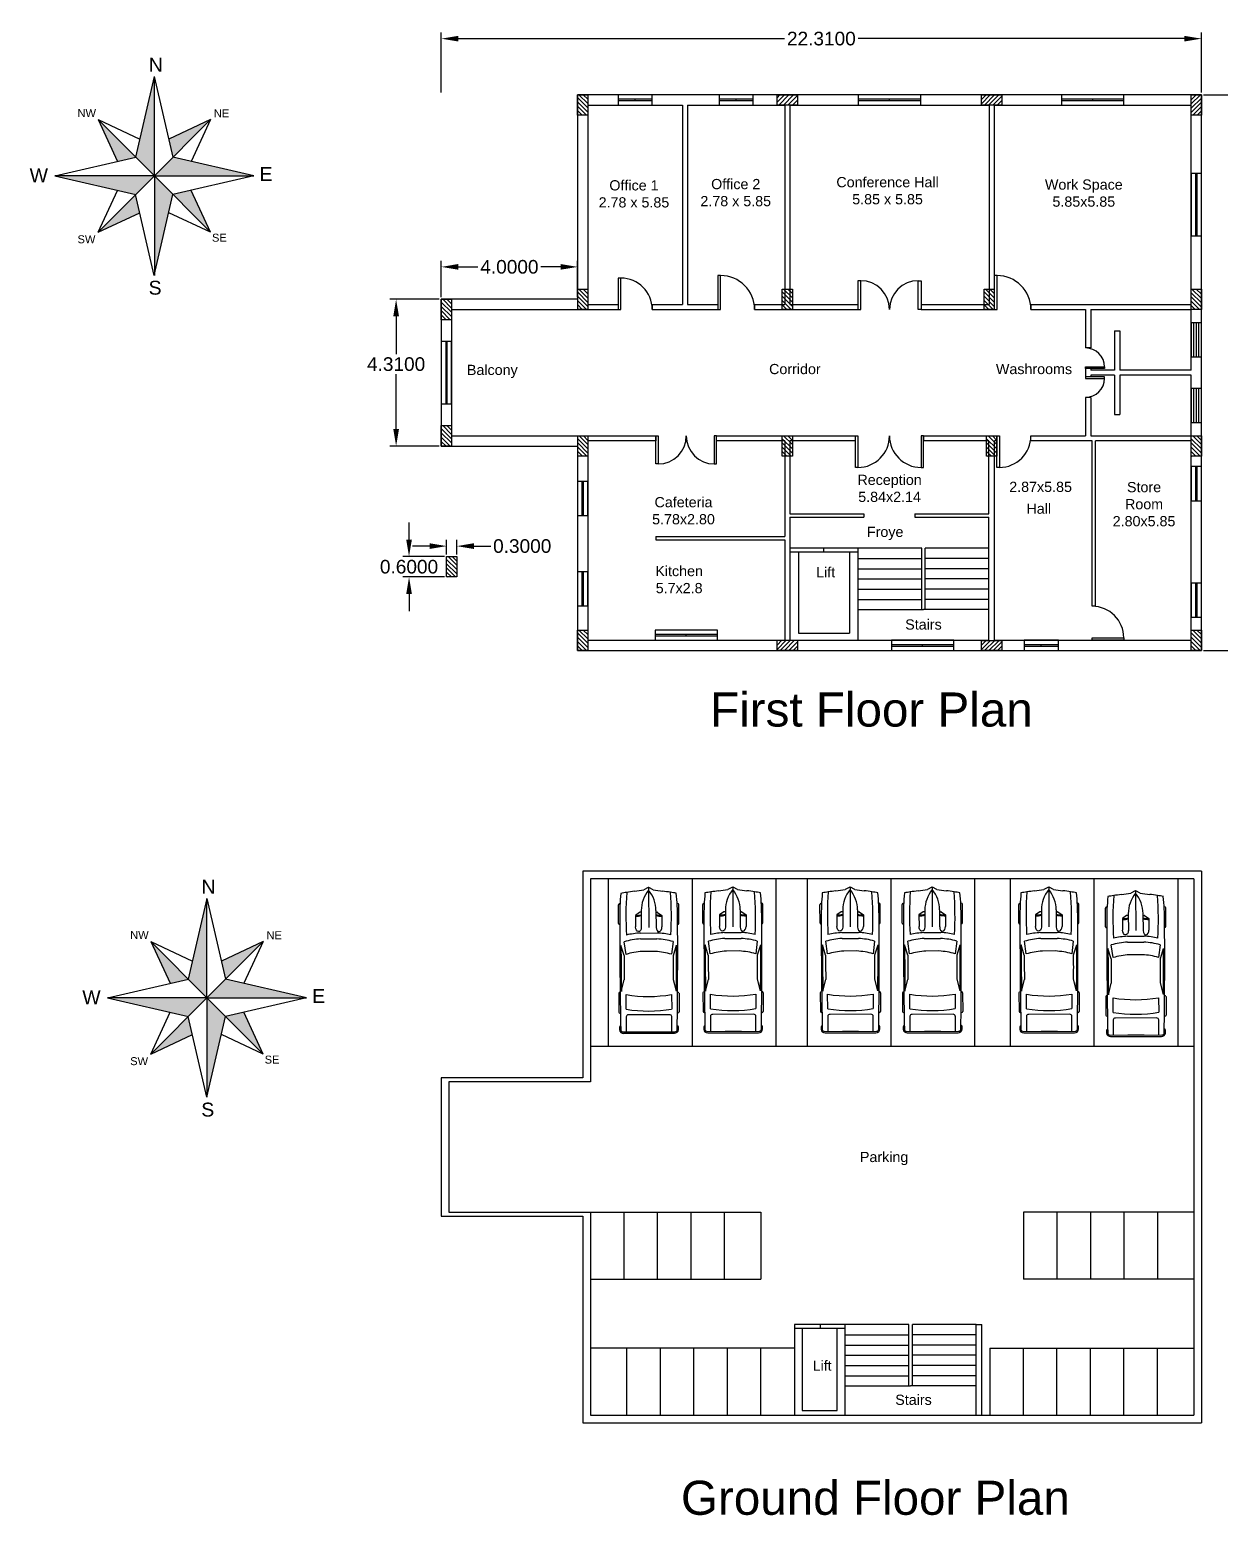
# Model space of a CAD drawing. Header units: metres. Extents: x 2372 to 4243, y 1738 to 2323.
# Drawn here: x 4187.52 to 4222.47, y 2244.55 to 2288.15 of the extents above; entities that cross this region are included whole.
import ezdxf

# ---------------------------------------------------------------- set-up
doc = ezdxf.new("R2010")
doc.units = ezdxf.units.M
for name, color, linetype in [('Cars', 94, 'Continuous'), ('Column', 7, 'Continuous'), ('Compass', 7, 'Continuous'), ('Doors', 210, 'Continuous'), ('Labels', 7, 'Continuous'), ('Parking', 234, 'Continuous'), ('Ventilator', 140, 'Continuous'), ('Windows', 30, 'Continuous')]:
    doc.layers.add(name, color=color, linetype=linetype)
doc.styles.get("Standard").update_dxf_attribs({"font": 'arial.ttf'})
doc.dimstyles.get("Standard").update_dxf_attribs({"dimtxt": 0.4, "dimasz": 0.5, "dimexe": 0.18, "dimexo": 0.0625, "dimgap": 0.09, "dimtad": 0, "dimtih": 1, "dimtoh": 1, "dimdec": 4, "dimzin": 0, "dimdsep": 46, "dimtxsty": 'Standard', "dimcen": 0.09, "dimadec": 0, "dimazin": 0, "dimtfac": 1, "dimtdec": 4, "dimtofl": 0, "dimtmove": 0, "dimatfit": 3, "dimfxl": 1, "dimtolj": 1, "dimtzin": 0, "dimarcsym": 0})

# ---------------------------------------------------------------- blocks, each defined once
blk = doc.blocks.new('*D1')
at = {"layer": 'Defpoints', "color": 0, "transparency": 16777216}
for p in [(4221.913, 2286.241), (4221.913, 2269.931), (4224.078, 2269.931)]:
    blk.add_point(p, dxfattribs=at)
at = {"layer": 'Labels', "color": 0, "lineweight": -2, "transparency": 16777216}
for p, q in [((4221.975, 2286.241), (4224.258, 2286.241)), ((4224.078, 2285.741), (4224.078, 2278.381)), ((4224.078, 2270.431), (4224.078, 2277.792)), ((4221.975, 2269.931), (4224.258, 2269.931))]:
    blk.add_line(p, q, dxfattribs=at)
at = {"layer": 'Labels', "color": 0, "transparency": 16777216}
for points in [[(4223.995, 2285.741), (4224.161, 2285.741), (4224.078, 2286.241)], [(4223.995, 2270.431), (4224.161, 2270.431), (4224.078, 2269.931)]]:
    blk.add_solid(points, dxfattribs=at)
at = {"layer": 'Labels', "color": 0, "transparency": 16777216, "insert": (4224.078, 2278.086), "char_height": 0.4, "attachment_point": 5}
blk.add_mtext('\\A1;16.3100', dxfattribs=at)
blk = doc.blocks.new('*D2')
at = {"layer": 'Defpoints', "color": 0, "transparency": 16777216}
for p in [(4199.603, 2280.241), (4198.278, 2275.931), (4199.603, 2275.931)]:
    blk.add_point(p, dxfattribs=at)
at = {"layer": 'Labels', "color": 0, "lineweight": -2, "transparency": 16777216}
for p, q in [((4199.54, 2280.241), (4198.098, 2280.241)), ((4198.278, 2279.741), (4198.278, 2278.63)), ((4198.278, 2276.431), (4198.278, 2278.041)), ((4199.54, 2275.931), (4198.098, 2275.931))]:
    blk.add_line(p, q, dxfattribs=at)
at = {"layer": 'Labels', "color": 0, "transparency": 16777216}
for points in [[(4198.195, 2279.741), (4198.362, 2279.741), (4198.278, 2280.241)], [(4198.195, 2276.431), (4198.362, 2276.431), (4198.278, 2275.931)]]:
    blk.add_solid(points, dxfattribs=at)
at = {"layer": 'Labels', "color": 0, "transparency": 16777216, "insert": (4198.278, 2278.336), "char_height": 0.4, "attachment_point": 5}
blk.add_mtext('\\A1;4.3100', dxfattribs=at)
blk = doc.blocks.new('*D3')
at = {"layer": 'Column', "color": 0, "lineweight": -2, "transparency": 16777216}
for p, q in [((4198.657, 2273.19), (4198.657, 2273.69)), ((4199.697, 2272.69), (4198.477, 2272.69)), ((4199.697, 2272.09), (4198.477, 2272.09)), ((4198.657, 2271.59), (4198.657, 2271.09))]:
    blk.add_line(p, q, dxfattribs=at)
at = {"layer": 'Column', "color": 0, "transparency": 16777216}
for points in [[(4198.574, 2273.19), (4198.741, 2273.19), (4198.657, 2272.69)], [(4198.574, 2271.59), (4198.741, 2271.59), (4198.657, 2272.09)]]:
    blk.add_solid(points, dxfattribs=at)
at = {"layer": 'Defpoints', "color": 0, "transparency": 16777216}
for p in [(4199.759, 2272.69), (4198.657, 2272.09), (4199.759, 2272.09)]:
    blk.add_point(p, dxfattribs=at)
at = {"layer": 'Column', "color": 0, "transparency": 16777216, "insert": (4198.657, 2272.39), "char_height": 0.4, "attachment_point": 5}
blk.add_mtext('\\A1;0.6000', dxfattribs=at)
blk = doc.blocks.new('*D4')
at = {"layer": 'Column', "color": 0, "lineweight": -2, "transparency": 16777216}
for p, q in [((4199.259, 2272.996), (4198.759, 2272.996)), ((4199.759, 2272.752), (4199.759, 2273.176)), ((4200.059, 2272.752), (4200.059, 2273.176)), ((4200.559, 2272.996), (4201.059, 2272.996))]:
    blk.add_line(p, q, dxfattribs=at)
at = {"layer": 'Column', "color": 0, "transparency": 16777216}
for points in [[(4199.259, 2273.08), (4199.259, 2272.913), (4199.759, 2272.996)], [(4200.559, 2273.08), (4200.559, 2272.913), (4200.059, 2272.996)]]:
    blk.add_solid(points, dxfattribs=at)
at = {"layer": 'Defpoints', "color": 0, "transparency": 16777216}
for p in [(4200.059, 2272.996), (4199.759, 2272.69), (4200.059, 2272.69)]:
    blk.add_point(p, dxfattribs=at)
at = {"layer": 'Column', "color": 0, "transparency": 16777216, "insert": (4201.979, 2272.996), "char_height": 0.4, "attachment_point": 5}
blk.add_mtext('\\A1;0.3000', dxfattribs=at)
blk = doc.blocks.new('*D5')
at = {"layer": 'Defpoints', "color": 0, "transparency": 16777216}
for p in [(4199.603, 2287.889), (4199.603, 2286.241), (4221.913, 2286.241)]:
    blk.add_point(p, dxfattribs=at)
at = {"layer": 'Labels', "color": 0, "lineweight": -2, "transparency": 16777216}
for p, q in [((4199.603, 2286.304), (4199.603, 2288.069)), ((4221.913, 2286.304), (4221.913, 2288.069)), ((4200.103, 2287.889), (4209.679, 2287.889)), ((4221.413, 2287.889), (4211.836, 2287.889))]:
    blk.add_line(p, q, dxfattribs=at)
at = {"layer": 'Labels', "color": 0, "transparency": 16777216}
for points in [[(4200.103, 2287.972), (4200.103, 2287.806), (4199.603, 2287.889)], [(4221.413, 2287.972), (4221.413, 2287.806), (4221.913, 2287.889)]]:
    blk.add_solid(points, dxfattribs=at)
at = {"layer": 'Labels', "color": 0, "transparency": 16777216, "insert": (4210.758, 2287.889), "char_height": 0.4, "attachment_point": 5}
blk.add_mtext('\\A1;22.3100', dxfattribs=at)
blk = doc.blocks.new('*D6')
at = {"layer": 'Defpoints', "color": 0, "transparency": 16777216}
for p in [(4199.603, 2281.191), (4199.603, 2280.241), (4203.603, 2280.241)]:
    blk.add_point(p, dxfattribs=at)
at = {"layer": 'Labels', "color": 0, "lineweight": -2, "transparency": 16777216}
for p, q in [((4199.603, 2280.304), (4199.603, 2281.371)), ((4200.103, 2281.191), (4200.675, 2281.191)), ((4203.103, 2281.191), (4202.53, 2281.191)), ((4203.603, 2280.304), (4203.603, 2281.371))]:
    blk.add_line(p, q, dxfattribs=at)
at = {"layer": 'Labels', "color": 0, "transparency": 16777216}
for points in [[(4200.103, 2281.275), (4200.103, 2281.108), (4199.603, 2281.191)], [(4203.103, 2281.275), (4203.103, 2281.108), (4203.603, 2281.191)]]:
    blk.add_solid(points, dxfattribs=at)
at = {"layer": 'Labels', "color": 0, "transparency": 16777216, "insert": (4201.603, 2281.191), "char_height": 0.4, "attachment_point": 5}
blk.add_mtext('\\A1;4.0000', dxfattribs=at)
blk = doc.blocks.new('*U8')
for p, q in [((1182, 988), (568, 988)), ((3472, 988), (4087, 988)), ((536, 950), (536, 936)), ((1214, 950), (1214, 950)), ((1779, 801), (2195, 746)), ((2235, 810), (1899, 912)), ((3412, 904), (3030, 807)), ((3440, 942), (3440, 950)), ((3516, 746), (3994, 746)), ((4119, 950), (4119, 934)), ((4179, 670), (4179, -670)), ((4736, 746), (4242, 746)), ((4736, -851), (4736, 851)), ((4785, -832), (4785, 832)), ((83, 156), (3, 10)), ((756, 241), (1313, 241)), ((816, 241), (816, 283)), ((820, 295), (918, 436)), ((918, 436), (1294, 436)), ((1496, -274), (1496, 274)), ((1690, -267), (1690, 267)), ((2102, 216), (2102, -216)), ((4736, -267), (4736, 267)), ((0, 0), (1313, 0)), ((3, -10), (83, -156)), ((756, -241), (1313, -241)), ((816, -241), (816, -283)), ((820, -295), (918, -436)), ((918, -436), (1294, -436)), ((536, -950), (536, -936)), ((1214, -950), (1214, -950)), ((2195, -746), (1779, -801)), ((2235, -810), (1899, -912)), ((3412, -904), (3030, -807)), ((3440, -942), (3440, -950)), ((3994, -746), (3516, -746)), ((4119, -950), (4119, -934)), ((4242, -746), (4736, -746)), ((1182, -988), (568, -988)), ((3472, -988), (4087, -988))]:
    blk.add_line(p, q)
for centre, major_axis, ratio, start_param, end_param in [((568, 950), (0, -37.6), 0.842304, 3.141593, 4.712389), ((1182, 950), (0, 37.6), 0.842304, -1.570796, 0), ((3472, 950), (0, -37.6), 0.842304, 3.141593, 4.712389), ((4087, 950), (0, 37.6), 0.842304, -1.570796, 0), ((6583, -699), (0, -7755), 0.842304, 4.528606, 4.561838), ((6757, -699), (0, 7958), 0.842304, 1.367076, 1.39176), ((952, -15087), (0, -15833), 0.842304, 3.096046, 3.200911), ((1046, -12468), (0, 13417), 0.842304, 0.00281, 0.075598), ((1638, -268113), (0, 269063), 0.842304, -0.013397, 0.002797), ((3414, 137), (0, -2280), 0.842304, 4.449482, 4.652344), ((3436, 137), (0, 2077), 0.842304, 1.245306, 1.50788), ((1638, -268113), (0, -269025), 0.842304, 3.133765, 3.140441), ((3800, 71), (0, -2021), 0.842304, 4.372215, 4.640744), ((2433, -93125), (0, -93935), 0.842304, 3.134049, 3.144098), ((434, 0), (0, 3734), 0.842304, 4.511394, 4.913384), ((912, 0), (0, 3734), 0.842304, 4.511394, 4.913384), ((4242, 670), (0, 75.2), 0.842304, 0, 1.570796), ((4588, 910), (0, 56.4), 0.842304, -0.013017, 1.249894), ((1638, -268131), (0, 269121), 0.842304, -0.013397, -0.013017), ((4673, 851), (0, -75.2), 0.842304, 1.570796, 3.128196), ((4673, 832), (0, -133), 0.842304, 1.570796, 3.128196), ((16, 0), (0, -18.8), 0.842304, 4.131459, 5.293319), ((-5194, 1331), (0, -6374), 0.842304, 1.385369, 1.434372), ((756, -1185), (0, 1427), 0.842304, 0, 0.590319), ((832, 283), (0, 18.8), 0.842304, 0.879714, 1.570796), ((331, 432), (0, 696), 0.842304, 4.435146, 4.718221), ((361, 432), (0, 696), 0.842304, 4.435146, 4.718221), ((1290, 339), (161, -9), 0.603834, -1.395552, 1.581315), ((-5194, -1331), (0, 6374), 0.842304, -1.434372, -1.385369), ((756, 1185), (0, 1427), 0.842304, 2.551274, 3.141593), ((6583, 699), (0, 7755), 0.842304, 1.721348, 1.754579), ((832, -283), (0, -18.8), 0.842304, 4.712389, 5.403472), ((331, -432), (0, -696), 0.842304, 1.564964, 1.848039), ((361, -432), (0, -696), 0.842304, 1.564964, 1.848039), ((3414, -137), (0, -2280), 0.842304, -1.510751, -1.307889), ((3436, -137), (0, -2077), 0.842304, -1.50788, -1.245306), ((3800, -71), (0, -2021), 0.842304, -1.499151, -1.230623), ((6757, 699), (0, 7958), 0.842304, 1.749832, 1.774517), ((952, 15087), (0, -15833), 0.842304, -0.059319, 0.045547), ((1046, 12468), (0, -13417), 0.842304, -0.075598, -0.00281), ((568, -950), (0, 37.6), 0.842304, 1.570796, 3.141593), ((1638, 268113), (0, 269063), 0.842304, 3.138796, 3.15499), ((1182, -950), (0, -37.6), 0.842304, 0, 1.570796), ((1638, 268113), (0, -269025), 0.842304, 0.001152, 0.007828), ((2433, 93125), (0, -93935), 0.842304, -0.002505, 0.007544), ((3472, -950), (0, -37.6), 0.842304, -1.570796, 0), ((4087, -950), (0, 37.6), 0.842304, 3.141593, 4.712389), ((4242, -670), (0, -75.2), 0.842304, 4.712389, 6.283185), ((4588, -910), (0, -56.4), 0.842304, -1.249894, 0.013017), ((1638, 268131), (0, 269121), 0.842304, 3.15461, 3.15499), ((4673, -851), (0, 75.2), 0.842304, 3.15499, 4.712389), ((4673, -832), (0, -133), 0.842304, 0.013397, 1.570796)]:
    blk.add_ellipse(centre, major_axis=major_axis, ratio=ratio, start_param=start_param, end_param=end_param)
at = {"extrusion": (0, 0, -1)}
blk.add_ellipse((1290, -339), major_axis=(161, 9), ratio=0.603834, start_param=-1.395552, end_param=1.581315, dxfattribs=at)
blk = doc.blocks.new('*U31')
for q in [(-0.548, -1.186), (0.548, -1.186)]:
    blk.add_line((0, 1.186), q)
blk = doc.blocks.new('*U32')
at = {"layer": 'Compass', "color": 0, "linetype": 'ByBlock', "lineweight": -2, "transparency": 16777216}
blk.add_blockref('*U31', (2473.944, 1335.684), dxfattribs=at)
for p, rotation in [((2472.211, 1333.951), 90), ((2475.678, 1333.951), 270), ((2473.944, 1332.217), 180)]:
    blk.add_blockref('*U31', p, dxfattribs=dict(at, rotation=rotation))
blk = doc.blocks.new('*U33')
for q in [(0.613, 0.042), (-0.042, -0.613)]:
    blk.add_line((-0.613, 0.613), q)
blk = doc.blocks.new('*U34')
at = {"layer": 'Compass', "color": 0, "linetype": 'ByBlock', "lineweight": -2, "transparency": 16777216}
blk.add_blockref('*U33', (2472.906, 1334.989), dxfattribs=at)
for p, rotation in [((2474.982, 1334.989), 270), ((2472.906, 1332.913), 90.00000000000001), ((2474.982, 1332.913), 180)]:
    blk.add_blockref('*U33', p, dxfattribs=dict(at, rotation=rotation))
blk = doc.blocks.new('*U38')
for q in [(-0.548, -1.186), (0.548, -1.186)]:
    blk.add_line((0, 1.186), q)
blk = doc.blocks.new('*U40')
at = {"layer": 'Compass', "color": 0, "linetype": 'ByBlock', "lineweight": -2, "transparency": 16777216}
blk.add_blockref('*U38', (2473.944, 1335.684), dxfattribs=at)
for p, rotation in [((2472.211, 1333.951), 90), ((2475.678, 1333.951), 270), ((2473.944, 1332.217), 180)]:
    blk.add_blockref('*U38', p, dxfattribs=dict(at, rotation=rotation))
blk = doc.blocks.new('*U41')
for q in [(0.613, 0.042), (-0.042, -0.613)]:
    blk.add_line((-0.613, 0.613), q)
blk = doc.blocks.new('*U42')
at = {"layer": 'Compass', "color": 0, "linetype": 'ByBlock', "lineweight": -2, "transparency": 16777216}
blk.add_blockref('*U41', (2472.906, 1334.989), dxfattribs=at)
for p, rotation in [((2474.982, 1334.989), 270), ((2472.906, 1332.913), 90.00000000000001), ((2474.982, 1332.913), 180)]:
    blk.add_blockref('*U41', p, dxfattribs=dict(at, rotation=rotation))

msp = doc.modelspace()

# ---------------------------------------------------------------- hatches: boundary and pattern name
at = {"layer": 'Column', "transparency": 33554687}
h = msp.add_hatch(dxfattribs=at)
h.set_pattern_fill('ANSI31', color=1, scale=0.028, angle=-90)
h.set_pattern_definition([(315, (1918.27252, 6477.70925), (0.0628617928, 0.0628617928), [])])
h.paths.add_polyline_path([(4203.90254, 2285.64146), (4203.90254, 2286.24146), (4203.60254, 2286.24146), (4203.60254, 2285.64146)])
h = msp.add_hatch(dxfattribs=at)
h.set_pattern_fill('ANSI31', color=1, scale=0.03, angle=-180)
h.paths.add_polyline_path([(4209.45754, 2285.93646), (4210.05754, 2285.93646), (4210.05754, 2286.23646), (4209.45754, 2286.23646)])
h = msp.add_hatch(dxfattribs=at)
h.set_pattern_fill('ANSI31', color=1, scale=0.028, angle=-180)
h.paths.add_polyline_path([(4215.45754, 2285.93646), (4216.05754, 2285.93646), (4216.05754, 2286.23646), (4215.45754, 2286.23646)])
h = msp.add_hatch(dxfattribs=at)
h.set_pattern_fill('ANSI31', color=1, scale=0.028, angle=-180)
h.paths.add_polyline_path([(4221.91254, 2285.64146), (4221.91254, 2286.24146), (4221.61254, 2286.24146), (4221.61254, 2285.64146)])
h = msp.add_hatch(dxfattribs=at)
h.set_pattern_fill('ANSI31', color=1, scale=0.028, angle=-90)
h.set_pattern_definition([(315, (1914.27252, 6471.70925), (0.0628617928, 0.0628617928), [])])
h.paths.add_polyline_path([(4199.90254, 2279.64146), (4199.90254, 2280.24146), (4199.60254, 2280.24146), (4199.60254, 2279.64146)])
h = msp.add_hatch(dxfattribs=at)
h.set_pattern_fill('ANSI31', color=1, scale=0.028, angle=-270)
h.set_pattern_definition([(135, (6489.237565, -1911.52632), (-0.0628617928, -0.0628617928), [])])
h.paths.add_polyline_path([(4203.60754, 2280.54146), (4203.60754, 2279.94146), (4203.90754, 2279.94146), (4203.90754, 2280.54146)])
h = msp.add_hatch(dxfattribs=at)
h.set_pattern_fill('ANSI31', color=1, scale=0.028, angle=-90)
h.set_pattern_definition([(315, (1924.27752, 6472.00925), (0.0628617928, 0.0628617928), [])])
h.paths.add_polyline_path([(4209.90754, 2279.94146), (4209.90754, 2280.54146), (4209.60754, 2280.54146), (4209.60754, 2279.94146)])
h = msp.add_hatch(dxfattribs=at)
h.set_pattern_fill('ANSI31', color=1, scale=0.028, angle=-90)
h.set_pattern_definition([(315, (1930.20252, 6472.00925), (0.0628617928, 0.0628617928), [])])
h.paths.add_polyline_path([(4215.83254, 2279.94146), (4215.83254, 2280.54146), (4215.53254, 2280.54146), (4215.53254, 2279.94146)])
h = msp.add_hatch(dxfattribs=at)
h.set_pattern_fill('ANSI31', color=1, scale=0.028, angle=-90)
h.paths.add_polyline_path([(4221.91254, 2279.94146), (4221.91254, 2280.54146), (4221.61254, 2280.54146), (4221.61254, 2279.94146)])
h = msp.add_hatch(dxfattribs=at)
h.set_pattern_fill('ANSI31', color=1, scale=0.028, angle=-90)
h.set_pattern_definition([(315, (1914.27252, 6467.99925), (0.0628617928, 0.0628617928), [])])
h.paths.add_polyline_path([(4199.90254, 2275.93146), (4199.90254, 2276.53146), (4199.60254, 2276.53146), (4199.60254, 2275.93146)])
h = msp.add_hatch(dxfattribs=at)
h.set_pattern_fill('ANSI31', color=1, scale=0.028, angle=-90)
h.set_pattern_definition([(315, (1918.27752, 6467.69925), (0.0628617928, 0.0628617928), [])])
h.paths.add_polyline_path([(4203.90754, 2275.63146), (4203.90754, 2276.23146), (4203.60754, 2276.23146), (4203.60754, 2275.63146)])
h = msp.add_hatch(dxfattribs=at)
h.set_pattern_fill('ANSI31', color=1, scale=0.028, angle=-90)
h.set_pattern_definition([(315, (1924.27752, 6467.69925), (0.0628617928, 0.0628617928), [])])
h.paths.add_polyline_path([(4209.90754, 2275.63146), (4209.90754, 2276.23146), (4209.60754, 2276.23146), (4209.60754, 2275.63146)])
h = msp.add_hatch(dxfattribs=at)
h.set_pattern_fill('ANSI31', color=1, scale=0.028, angle=-90)
h.set_pattern_definition([(315, (1930.27752, 6467.69925), (0.0628617928, 0.0628617928), [])])
h.paths.add_polyline_path([(4215.90754, 2275.63146), (4215.90754, 2276.23146), (4215.60754, 2276.23146), (4215.60754, 2275.63146)])
h = msp.add_hatch(dxfattribs=at)
h.set_pattern_fill('ANSI31', color=1, scale=0.028, angle=-90)
h.set_pattern_definition([(315, (1936.28252, 6467.69925), (0.0628617928, 0.0628617928), [])])
h.paths.add_polyline_path([(4221.91254, 2275.63146), (4221.91254, 2276.23146), (4221.61254, 2276.23146), (4221.61254, 2275.63146)])
h = msp.add_hatch(dxfattribs=at)
h.set_pattern_fill('ANSI31', color=1, scale=0.028, angle=-90)
h.set_pattern_definition([(315, (1914.42916, 6464.15776), (0.0628617928, 0.0628617928), [])])
h.paths.add_polyline_path([(4200.05918, 2272.08998), (4200.05918, 2272.68998), (4199.75918, 2272.68998), (4199.75918, 2272.08998)])
h = msp.add_hatch(dxfattribs=at)
h.set_pattern_fill('ANSI31', color=1, scale=0.028, angle=-90)
h.set_pattern_definition([(315, (1918.27252, 6461.99925), (0.0628617928, 0.0628617928), [])])
h.paths.add_polyline_path([(4203.90254, 2269.93146), (4203.90254, 2270.53146), (4203.60254, 2270.53146), (4203.60254, 2269.93146)])
h = msp.add_hatch(dxfattribs=at)
h.set_pattern_fill('ANSI31', color=1, scale=0.028, angle=-180)
h.set_pattern_definition([(225, (8401.52532, 4555.56126), (0.0628617928, -0.0628617928), [])])
h.paths.add_polyline_path([(4209.45754, 2269.93124), (4210.05754, 2269.93124), (4210.05754, 2270.23124), (4209.45754, 2270.23124)])
h = msp.add_hatch(dxfattribs=at)
h.set_pattern_fill('ANSI31', color=1, scale=0.028, angle=-180)
h.set_pattern_definition([(225, (8407.52532, 4555.5611), (0.0628617928, -0.0628617928), [])])
h.paths.add_polyline_path([(4215.45754, 2269.93108), (4216.05754, 2269.93108), (4216.05754, 2270.23108), (4215.45754, 2270.23108)])
h = msp.add_hatch(dxfattribs=at)
h.set_pattern_fill('ANSI31', color=1, scale=0.028, angle=-90)
h.set_pattern_definition([(315, (1936.28252, 6461.99925), (0.0628617928, 0.0628617928), [])])
h.paths.add_polyline_path([(4221.91254, 2269.93146), (4221.91254, 2270.53146), (4221.61254, 2270.53146), (4221.61254, 2269.93146)])
at = {"layer": 'Compass', "true_color": 0xe5e878}
h = msp.add_hatch(color=61, dxfattribs=at)
h.dxf.hatch_style = 1
h.paths.add_polyline_path([(4191.18233, 2286.77948), (4190.63478, 2284.40809), (4191.18233, 2283.86053)])
h.paths.add_polyline_path([(4188.26338, 2283.86053), (4190.63478, 2283.31297), (4191.18233, 2283.86053)])
h.paths.add_polyline_path([(4191.72989, 2283.31297), (4191.18233, 2283.86053), (4191.18233, 2280.94158)])
h.paths.add_polyline_path([(4191.72989, 2284.40809), (4191.18233, 2283.86053), (4194.10128, 2283.86053)])
h.paths.add_polyline_path([(4189.53113, 2285.51174), (4190.10231, 2284.28515), (4190.63478, 2284.40809)])
h.paths.add_polyline_path([(4189.53113, 2282.20933), (4190.75772, 2282.78051), (4190.63478, 2283.31297)])
h.paths.add_polyline_path([(4192.26236, 2283.43592), (4191.72989, 2283.31297), (4192.83354, 2282.20933)])
h.paths.add_polyline_path([(4192.83354, 2285.51174), (4191.60695, 2284.94055), (4191.72989, 2284.40809)])
h = msp.add_hatch(color=61, dxfattribs=at)
h.dxf.hatch_style = 1
h.paths.add_polyline_path([(4192.72788, 2262.65884), (4192.18033, 2260.28745), (4192.72788, 2259.73989)])
h.paths.add_polyline_path([(4189.80893, 2259.73989), (4192.18033, 2259.19234), (4192.72788, 2259.73989)])
h.paths.add_polyline_path([(4193.27544, 2259.19234), (4192.72788, 2259.73989), (4192.72788, 2256.82094)])
h.paths.add_polyline_path([(4193.27544, 2260.28745), (4192.72788, 2259.73989), (4195.64683, 2259.73989)])
h.paths.add_polyline_path([(4191.07668, 2261.3911), (4191.64786, 2260.16451), (4192.18033, 2260.28745)])
h.paths.add_polyline_path([(4191.07668, 2258.08869), (4192.30327, 2258.65987), (4192.18033, 2259.19234)])
h.paths.add_polyline_path([(4193.80791, 2259.31528), (4193.27544, 2259.19234), (4194.37909, 2258.08869)])
h.paths.add_polyline_path([(4194.37909, 2261.3911), (4193.1525, 2260.81992), (4193.27544, 2260.28745)])

# ---------------------------------------------------------------- linework, layer by layer
for p, q in [((4203.90254, 2285.94146), (4203.90254, 2280.09146)), ((4203.90254, 2285.94146), (4206.68254, 2285.94146)), ((4206.68254, 2285.94146), (4206.68254, 2280.08646)), ((4206.83254, 2285.94146), (4206.83254, 2280.08646)), ((4206.83254, 2285.94146), (4209.68254, 2285.94146)), ((4209.68254, 2285.94146), (4209.68254, 2280.09146)), ((4209.83254, 2285.94146), (4209.83254, 2280.09146)), ((4209.83254, 2285.94146), (4215.68254, 2285.94146)), ((4215.68254, 2285.94146), (4215.68254, 2280.09146)), ((4215.83254, 2285.94146), (4215.83254, 2280.08646)), ((4215.83254, 2285.94146), (4221.61254, 2285.94146)), ((4221.61254, 2280.09146), (4221.61254, 2285.94146)), ((4199.60254, 2280.24146), (4199.60254, 2275.93146)), ((4203.60254, 2280.24146), (4199.60254, 2280.24146)), ((4199.90254, 2279.94146), (4199.90254, 2276.23146)), ((4199.90254, 2279.94146), (4204.79254, 2279.94146)), ((4203.90254, 2280.09146), (4204.79254, 2280.09146)), ((4204.79254, 2280.09146), (4204.79254, 2279.94146)), ((4205.79254, 2280.09146), (4205.79254, 2279.94146)), ((4205.79254, 2280.09146), (4206.68254, 2280.09146)), ((4205.79254, 2279.94146), (4207.72254, 2279.94146)), ((4206.83254, 2280.09146), (4207.72254, 2280.09146)), ((4207.72254, 2280.09146), (4207.72254, 2279.94146)), ((4208.79254, 2280.09146), (4208.79254, 2279.94146)), ((4208.79254, 2280.09146), (4209.68254, 2280.09146)), ((4208.79254, 2279.94146), (4211.83254, 2279.94146)), ((4209.83254, 2280.09146), (4211.83254, 2280.09146)), ((4211.83254, 2280.09146), (4211.83254, 2279.94146)), ((4213.68254, 2280.09146), (4213.68254, 2279.94146)), ((4213.68254, 2280.09146), (4215.68254, 2280.09146)), ((4213.68254, 2279.94146), (4215.83254, 2279.94146)), ((4215.83254, 2280.09146), (4215.83254, 2279.94146)), ((4216.90754, 2280.09146), (4216.90754, 2279.94146)), ((4216.90754, 2280.09146), (4221.61254, 2280.09146)), ((4216.90754, 2279.94146), (4218.51254, 2279.94146)), ((4218.51254, 2279.94146), (4218.51254, 2278.81146)), ((4218.66254, 2279.94146), (4218.66254, 2278.81146)), ((4218.66254, 2279.94146), (4221.61254, 2279.94146)), ((4221.61254, 2278.16146), (4221.61254, 2279.94146)), ((4219.36254, 2279.31146), (4219.36254, 2278.16146)), ((4219.36254, 2279.31146), (4219.51254, 2279.31146)), ((4219.51254, 2279.31146), (4219.51254, 2278.16146)), ((4218.66254, 2278.81146), (4218.51254, 2278.81146)), ((4218.61254, 2278.81146), (4218.61254, 2278.81146)), ((4218.66254, 2278.21146), (4218.51254, 2278.21146)), ((4218.51254, 2278.21146), (4218.51254, 2277.96146)), ((4218.66254, 2278.21146), (4218.66254, 2278.16146)), ((4219.36254, 2278.16146), (4218.66254, 2278.16146)), ((4218.66254, 2278.01146), (4218.66254, 2277.96146)), ((4219.36254, 2278.01146), (4218.66254, 2278.01146)), ((4219.36254, 2278.01146), (4219.36254, 2276.86146)), ((4221.61254, 2278.16146), (4219.51254, 2278.16146)), ((4221.61254, 2278.01146), (4219.51254, 2278.01146)), ((4219.51254, 2278.01146), (4219.51254, 2276.86146)), ((4221.61254, 2276.23146), (4221.61254, 2278.01146)), ((4218.66254, 2277.96146), (4218.51254, 2277.96146)), ((4218.66254, 2277.36146), (4218.51254, 2277.36146)), ((4218.51254, 2277.36146), (4218.51254, 2276.23146)), ((4218.66254, 2277.36146), (4218.66254, 2276.23146)), ((4219.36254, 2276.86146), (4219.51254, 2276.86146)), ((4199.60254, 2275.93146), (4203.60254, 2275.93146)), ((4199.90254, 2276.23146), (4205.90254, 2276.23146)), ((4203.90254, 2276.08646), (4203.90254, 2270.23146)), ((4205.90254, 2276.08646), (4203.90254, 2276.08646)), ((4205.90254, 2276.23146), (4205.90254, 2276.08646)), ((4207.68254, 2276.08646), (4207.68254, 2276.23146)), ((4207.68254, 2276.23146), (4211.75754, 2276.23146)), ((4209.68254, 2276.08646), (4207.68254, 2276.08646)), ((4209.68254, 2276.08646), (4209.68254, 2273.28146)), ((4209.83254, 2276.08646), (4209.83254, 2273.94489)), ((4211.75754, 2276.08646), (4209.83254, 2276.08646)), ((4211.75754, 2276.08646), (4211.75754, 2276.23146)), ((4213.75754, 2276.23146), (4213.75754, 2276.08646)), ((4213.75754, 2276.23146), (4215.90754, 2276.23146)), ((4215.67754, 2276.08646), (4213.75754, 2276.08646)), ((4215.67754, 2273.94489), (4215.67754, 2276.08646)), ((4215.83754, 2270.23146), (4215.83754, 2276.08646)), ((4215.90754, 2276.08646), (4215.83754, 2276.08646)), ((4215.90754, 2276.23146), (4215.90754, 2276.08646)), ((4216.90754, 2276.08646), (4216.90754, 2276.23146)), ((4216.90754, 2276.23146), (4218.51254, 2276.23146)), ((4218.70754, 2276.08646), (4216.90754, 2276.08646)), ((4218.66254, 2276.23146), (4221.61254, 2276.23146)), ((4218.70754, 2271.23146), (4218.70754, 2276.08646)), ((4221.61254, 2276.08646), (4218.80754, 2276.08646)), ((4218.80754, 2271.23146), (4218.80754, 2276.08646)), ((4221.61254, 2270.23146), (4221.61254, 2276.08646)), ((4209.83254, 2273.94489), (4212.00504, 2273.94489)), ((4209.83254, 2273.84489), (4212.00504, 2273.84489)), ((4209.83254, 2273.84489), (4209.83254, 2270.23146)), ((4212.00504, 2273.94489), (4212.00504, 2273.84489)), ((4213.50504, 2273.94489), (4213.50504, 2273.84489)), ((4213.50504, 2273.94489), (4215.67754, 2273.94489)), ((4213.50504, 2273.84489), (4215.67754, 2273.84489)), ((4215.67754, 2270.23146), (4215.67754, 2273.84489)), ((4205.90254, 2273.28146), (4209.68254, 2273.28146)), ((4205.90254, 2273.28146), (4205.90254, 2273.18146)), ((4205.90254, 2273.18146), (4209.68254, 2273.18146)), ((4209.68254, 2273.18146), (4209.68254, 2270.23146)), ((4211.83254, 2272.93146), (4209.83254, 2272.93146)), ((4209.83254, 2272.83146), (4211.58254, 2272.83146)), ((4210.08254, 2272.83146), (4210.08254, 2270.44631)), ((4210.83254, 2272.83146), (4210.83254, 2272.93146)), ((4211.58254, 2272.83146), (4211.58254, 2270.44631)), ((4211.58254, 2272.83146), (4211.83254, 2272.83146)), ((4211.83254, 2272.93146), (4211.83254, 2270.23146)), ((4213.70254, 2272.93146), (4211.83254, 2272.93146)), ((4211.83254, 2272.93146), (4211.83254, 2272.93146)), ((4213.70254, 2271.13146), (4213.70254, 2272.93146)), ((4215.67754, 2272.93146), (4213.80254, 2272.93146)), ((4213.80254, 2271.13146), (4213.80254, 2272.93146)), ((4211.83254, 2272.63146), (4213.70254, 2272.63146)), ((4215.67754, 2272.63146), (4213.80254, 2272.63146)), ((4211.83254, 2272.33146), (4213.70254, 2272.33146)), ((4211.83254, 2272.03146), (4213.70254, 2272.03146)), ((4215.67754, 2272.33146), (4213.80254, 2272.33146)), ((4215.67754, 2272.03146), (4213.80254, 2272.03146)), ((4211.83254, 2271.73146), (4213.70254, 2271.73146)), ((4215.67754, 2271.73146), (4213.80254, 2271.73146)), ((4211.83254, 2271.43146), (4213.70254, 2271.43146)), ((4211.83254, 2271.13146), (4213.75254, 2271.13146)), ((4215.67754, 2271.13146), (4213.75254, 2271.13146)), ((4215.67754, 2271.43146), (4213.80254, 2271.43146)), ((4218.80754, 2271.23146), (4218.70754, 2271.23146)), ((4203.90254, 2270.23146), (4209.68254, 2270.23146)), ((4209.83254, 2270.23146), (4215.67754, 2270.23146)), ((4210.08254, 2270.44631), (4211.58254, 2270.44631)), ((4215.83754, 2270.23146), (4221.61254, 2270.23146)), ((4221.91254, 2263.45747), (4203.75987, 2263.45747)), ((4203.75987, 2263.45747), (4203.75987, 2257.39348)), ((4221.68649, 2263.23143), (4203.98592, 2263.23143)), ((4203.98592, 2263.23143), (4203.98592, 2257.27554)), ((4221.68649, 2263.23143), (4221.68649, 2247.49649)), ((4221.91254, 2263.45747), (4221.91254, 2247.27044)), ((4203.75987, 2257.39348), (4199.60254, 2257.39348)), ((4199.60254, 2257.39348), (4199.60254, 2253.33443)), ((4203.98592, 2257.27554), (4199.82859, 2257.27554)), ((4199.82859, 2257.27554), (4199.82859, 2253.44476)), ((4199.60254, 2253.33443), (4203.75987, 2253.33443)), ((4199.82859, 2253.44476), (4203.98592, 2253.44476)), ((4203.75987, 2253.33443), (4203.75987, 2247.27044)), ((4203.98592, 2253.44476), (4203.98592, 2247.49649)), ((4211.45837, 2250.1501), (4209.96637, 2250.1501)), ((4209.96637, 2250.1501), (4209.96637, 2247.49649)), ((4210.72056, 2250.1501), (4210.72056, 2250.04403)), ((4211.45837, 2247.49649), (4211.45837, 2250.1501)), ((4213.32837, 2250.1501), (4211.45837, 2250.1501)), ((4213.32837, 2248.3501), (4213.32837, 2250.1501)), ((4213.42837, 2248.3501), (4213.42837, 2250.1501)), ((4215.30337, 2250.1501), (4213.42837, 2250.1501)), ((4215.30337, 2247.49649), (4215.30337, 2250.1501)), ((4215.30337, 2250.1501), (4215.46337, 2250.1501)), ((4215.46337, 2247.49649), (4215.46337, 2250.1501)), ((4209.96637, 2250.04403), (4211.45837, 2250.04403)), ((4210.19431, 2250.04403), (4210.19431, 2247.62659)), ((4211.21814, 2247.62659), (4211.21814, 2250.04403)), ((4211.45837, 2249.8501), (4213.32837, 2249.8501)), ((4215.30337, 2249.8501), (4213.42837, 2249.8501)), ((4211.45837, 2249.5501), (4213.32837, 2249.5501)), ((4211.45837, 2249.2501), (4213.32837, 2249.2501)), ((4215.30337, 2249.5501), (4213.42837, 2249.5501)), ((4215.30337, 2249.2501), (4213.42837, 2249.2501)), ((4211.45837, 2248.9501), (4213.32837, 2248.9501)), ((4215.30337, 2248.9501), (4213.42837, 2248.9501)), ((4211.45837, 2248.6501), (4213.32837, 2248.6501)), ((4215.30337, 2248.6501), (4213.42837, 2248.6501)), ((4211.45837, 2248.3501), (4213.37837, 2248.3501)), ((4215.30337, 2248.3501), (4213.37837, 2248.3501)), ((4203.98592, 2247.49649), (4221.68649, 2247.49649)), ((4210.19431, 2247.62659), (4211.21814, 2247.62659)), ((4203.75987, 2247.27044), (4221.91254, 2247.27044))]:
    msp.add_line(p, q)
msp.add_lwpolyline([(4203.60254, 2275.93146), (4203.60254, 2269.93146), (4221.91254, 2269.93146), (4221.91254, 2286.24146), (4203.60254, 2286.24146), (4203.60254, 2280.24146)])
at = {"layer": 'Column'}
for points in [[(4203.90254, 2286.24146), (4203.90254, 2285.64146), (4203.60254, 2285.64146), (4203.60254, 2286.24146)], [(4210.05754, 2285.93646), (4209.45754, 2285.93646), (4209.45754, 2286.23646), (4210.05754, 2286.23646)], [(4216.05754, 2285.93646), (4215.45754, 2285.93646), (4215.45754, 2286.23646), (4216.05754, 2286.23646)], [(4221.91254, 2286.24146), (4221.91254, 2285.64146), (4221.61254, 2285.64146), (4221.61254, 2286.24146)], [(4199.90254, 2280.24146), (4199.90254, 2279.64146), (4199.60254, 2279.64146), (4199.60254, 2280.24146)], [(4203.60754, 2279.94146), (4203.60754, 2280.54146), (4203.90754, 2280.54146), (4203.90754, 2279.94146)], [(4209.90754, 2280.54146), (4209.90754, 2279.94146), (4209.60754, 2279.94146), (4209.60754, 2280.54146)], [(4215.83254, 2280.54146), (4215.83254, 2279.94146), (4215.53254, 2279.94146), (4215.53254, 2280.54146)], [(4221.91254, 2280.54146), (4221.91254, 2279.94146), (4221.61254, 2279.94146), (4221.61254, 2280.54146)], [(4199.90254, 2276.53146), (4199.90254, 2275.93146), (4199.60254, 2275.93146), (4199.60254, 2276.53146)], [(4203.90754, 2276.23146), (4203.90754, 2275.63146), (4203.60754, 2275.63146), (4203.60754, 2276.23146)], [(4209.90754, 2276.23146), (4209.90754, 2275.63146), (4209.60754, 2275.63146), (4209.60754, 2276.23146)], [(4215.90754, 2276.23146), (4215.90754, 2275.63146), (4215.60754, 2275.63146), (4215.60754, 2276.23146)], [(4221.91254, 2276.23146), (4221.91254, 2275.63146), (4221.61254, 2275.63146), (4221.61254, 2276.23146)], [(4200.05918, 2272.68998), (4200.05918, 2272.08998), (4199.75918, 2272.08998), (4199.75918, 2272.68998)], [(4203.90254, 2270.53146), (4203.90254, 2269.93146), (4203.60254, 2269.93146), (4203.60254, 2270.53146)], [(4210.05754, 2269.93124), (4209.45754, 2269.93124), (4209.45754, 2270.23124), (4210.05754, 2270.23124)], [(4216.05754, 2269.93108), (4215.45754, 2269.93108), (4215.45754, 2270.23108), (4216.05754, 2270.23108)], [(4221.91254, 2270.53146), (4221.91254, 2269.93146), (4221.61254, 2269.93146), (4221.61254, 2270.53146)]]:
    msp.add_lwpolyline(points, close=True, dxfattribs=at)
at = {"layer": 'Compass'}
for p, q in [((4191.18233, 2283.86053), (4191.18233, 2286.77948)), ((4191.18233, 2283.86053), (4189.53113, 2285.51174)), ((4191.18233, 2283.86053), (4192.83354, 2285.51174)), ((4191.18233, 2283.86053), (4188.26338, 2283.86053)), ((4191.18233, 2283.86053), (4189.53113, 2282.20933)), ((4191.18233, 2283.86053), (4191.18233, 2280.94158)), ((4191.18233, 2283.86053), (4194.10128, 2283.86053)), ((4191.18233, 2283.86053), (4192.83354, 2282.20933)), ((4192.72788, 2259.73989), (4192.72788, 2262.65884)), ((4192.72788, 2259.73989), (4191.07668, 2261.3911)), ((4192.72788, 2259.73989), (4194.37909, 2261.3911)), ((4192.72788, 2259.73989), (4189.80893, 2259.73989)), ((4192.72788, 2259.73989), (4191.07668, 2258.08869)), ((4192.72788, 2259.73989), (4192.72788, 2256.82094)), ((4192.72788, 2259.73989), (4195.64683, 2259.73989)), ((4192.72788, 2259.73989), (4194.37909, 2258.08869))]:
    msp.add_line(p, q, dxfattribs=at)
at = {"layer": 'Doors'}
for points in [[(4204.79254, 2279.94146), (4204.87254, 2279.94146), (4204.87254, 2280.86146), (4204.79254, 2280.86146)], [(4207.80254, 2280.93646), (4207.72254, 2280.93646), (4207.72254, 2279.94146), (4207.80254, 2279.94146)], [(4211.83254, 2279.94146), (4211.91254, 2279.94146), (4211.91254, 2280.78646), (4211.83254, 2280.78646)], [(4213.68254, 2279.94146), (4213.60254, 2279.94146), (4213.60254, 2280.78646), (4213.68254, 2280.78646)], [(4215.91254, 2280.93646), (4215.83254, 2280.93646), (4215.83254, 2279.94146), (4215.91254, 2279.94146)], [(4219.06789, 2278.25612), (4219.06789, 2278.21146), (4218.51254, 2278.21146), (4218.51254, 2278.25612)], [(4219.06789, 2277.91681), (4219.06789, 2277.96146), (4218.51254, 2277.96146), (4218.51254, 2277.91681)], [(4205.96877, 2275.4077), (4205.90254, 2275.4077), (4205.90254, 2276.23146), (4205.96877, 2276.23146)], [(4207.61631, 2275.4077), (4207.68254, 2275.4077), (4207.68254, 2276.23146), (4207.61631, 2276.23146)], [(4211.83196, 2275.30588), (4211.75754, 2275.30588), (4211.75754, 2276.23146), (4211.83196, 2276.23146)], [(4213.68312, 2275.30588), (4213.75754, 2275.30588), (4213.75754, 2276.23146), (4213.68312, 2276.23146)], [(4215.98196, 2275.30588), (4215.90754, 2275.30588), (4215.90754, 2276.23146), (4215.98196, 2276.23146)], [(4219.63312, 2270.30588), (4219.63312, 2270.23146), (4218.70754, 2270.23146), (4218.70754, 2270.30588)]]:
    msp.add_lwpolyline(points, close=True, dxfattribs=at)
for centre, radius, start, end in [((4204.87254, 2279.94146), 0.92, 0, 90), ((4207.80254, 2279.94146), 0.995, 0, 90), ((4211.91254, 2279.94146), 0.845, 0, 90), ((4213.60254, 2279.94146), 0.845, 90, 180), ((4215.91254, 2279.94146), 0.995, 0, 90), ((4218.51254, 2278.25612), 0.55535, 0, 90), ((4218.51254, 2277.91681), 0.55535, 270, 0), ((4205.96877, 2276.23146), 0.82377, 270, 0), ((4207.61631, 2276.23146), 0.82377, 180, 270), ((4211.83196, 2276.23146), 0.92558, 270, 0), ((4213.68312, 2276.23146), 0.92558, 180, 270), ((4215.98196, 2276.23146), 0.92558, 270, 0), ((4218.70754, 2270.30588), 0.92558, 0, 90)]:
    msp.add_arc(centre, radius, start, end, dxfattribs=at)
at = {"layer": 'Parking', "color": 234}
for p, q in [((4204.50512, 2263.23143), (4204.50512, 2258.31733)), ((4206.96217, 2263.23143), (4206.96217, 2258.31733)), ((4209.41922, 2263.23143), (4209.41922, 2258.31733)), ((4212.79674, 2263.23143), (4212.79674, 2258.31733)), ((4215.25378, 2263.23143), (4215.25378, 2258.31733)), ((4216.30186, 2263.23143), (4216.30186, 2258.31733)), ((4218.75891, 2263.23143), (4218.75891, 2258.31733)), ((4221.21596, 2263.23143), (4221.21596, 2258.31733)), ((4203.98592, 2253.44476), (4208.98355, 2253.44476)), ((4204.96874, 2251.47912), (4204.96874, 2253.44476)), ((4205.95155, 2251.47912), (4205.95155, 2253.44476)), ((4206.93437, 2251.47912), (4206.93437, 2253.44476)), ((4207.91719, 2251.47912), (4207.91719, 2253.44476)), ((4208.98355, 2253.44476), (4208.98355, 2251.47912)), ((4221.68649, 2253.44476), (4216.68886, 2253.44476)), ((4216.68886, 2253.44476), (4216.68886, 2251.47912)), ((4217.67168, 2253.44476), (4217.67168, 2251.47912)), ((4218.6545, 2253.44476), (4218.6545, 2251.47912)), ((4219.63731, 2253.44476), (4219.63731, 2251.47912)), ((4220.62013, 2253.44476), (4220.62013, 2251.47912)), ((4203.98592, 2251.47912), (4208.98355, 2251.47912)), ((4221.68649, 2251.47912), (4216.68886, 2251.47912)), ((4209.96637, 2249.46213), (4203.98592, 2249.46213)), ((4205.05227, 2247.49649), (4205.05227, 2249.46213)), ((4206.03509, 2247.49649), (4206.03509, 2249.46213)), ((4207.01791, 2247.49649), (4207.01791, 2249.46213)), ((4208.00073, 2247.49649), (4208.00073, 2249.46213)), ((4208.98355, 2247.49649), (4208.98355, 2249.46213)), ((4215.70604, 2249.46213), (4221.68649, 2249.46213)), ((4215.70604, 2249.46213), (4215.70604, 2247.49649)), ((4216.68886, 2247.49649), (4216.68886, 2249.46213)), ((4217.67168, 2247.49649), (4217.67168, 2249.46213)), ((4218.6545, 2247.49649), (4218.6545, 2249.46213)), ((4219.63731, 2247.49649), (4219.63731, 2249.46213)), ((4220.62013, 2247.49649), (4220.62013, 2249.46213))]:
    msp.add_line(p, q, dxfattribs=at)
at = {"layer": 'Parking'}
for p, q in [((4210.33969, 2263.23143), (4210.33969, 2258.31733)), ((4203.98592, 2258.31733), (4221.68649, 2258.31733))]:
    msp.add_line(p, q, dxfattribs=at)
at = {"layer": 'Ventilator'}
for p, q in [((4221.91254, 2279.55146), (4221.61254, 2279.55146)), ((4221.61254, 2279.55146), (4221.61254, 2278.55146)), ((4221.68754, 2278.55146), (4221.68754, 2279.55146)), ((4221.76254, 2278.55146), (4221.76254, 2279.55146)), ((4221.83754, 2278.55146), (4221.83754, 2279.55146)), ((4221.91254, 2278.55146), (4221.91254, 2279.55146)), ((4221.61254, 2278.55146), (4221.91254, 2278.55146)), ((4221.91254, 2277.62146), (4221.61254, 2277.62146)), ((4221.61254, 2277.62146), (4221.61254, 2276.62146)), ((4221.68754, 2276.62146), (4221.68754, 2277.62146)), ((4221.76254, 2276.62146), (4221.76254, 2277.62146)), ((4221.83754, 2276.62146), (4221.83754, 2277.62146)), ((4221.91254, 2276.62146), (4221.91254, 2277.62146)), ((4221.61254, 2276.62146), (4221.91254, 2276.62146))]:
    msp.add_line(p, q, dxfattribs=at)
at = {"layer": 'Windows'}
for p, q in [((4205.79254, 2286.24146), (4204.79254, 2286.24146)), ((4204.79254, 2286.24146), (4204.79254, 2285.94146)), ((4205.79254, 2286.11146), (4204.79254, 2286.11146)), ((4204.79254, 2286.07146), (4205.79254, 2286.07146)), ((4204.79254, 2285.94146), (4205.79254, 2285.94146)), ((4205.29254, 2286.07146), (4205.29254, 2286.11146)), ((4205.79254, 2285.94146), (4205.79254, 2286.24146)), ((4208.75754, 2286.24146), (4207.75754, 2286.24146)), ((4207.75754, 2286.24146), (4207.75754, 2285.94146)), ((4208.75754, 2286.11146), (4207.75754, 2286.11146)), ((4207.75754, 2286.07146), (4208.75754, 2286.07146)), ((4207.75754, 2285.94146), (4208.75754, 2285.94146)), ((4208.25754, 2286.07146), (4208.25754, 2286.11146)), ((4208.75754, 2285.94146), (4208.75754, 2286.24146)), ((4213.67254, 2286.24146), (4211.84254, 2286.24146)), ((4211.84254, 2286.24146), (4211.84254, 2285.94146)), ((4213.67254, 2286.11146), (4211.84254, 2286.11146)), ((4211.84254, 2286.07146), (4213.67254, 2286.07146)), ((4211.84254, 2285.94146), (4213.67254, 2285.94146)), ((4212.75754, 2286.07146), (4212.75754, 2286.11146)), ((4213.67254, 2285.94146), (4213.67254, 2286.24146)), ((4219.63754, 2286.24146), (4217.80754, 2286.24146)), ((4217.80754, 2286.24146), (4217.80754, 2285.94146)), ((4219.63754, 2286.11146), (4217.80754, 2286.11146)), ((4217.80754, 2286.07146), (4219.63754, 2286.07146)), ((4217.80754, 2285.94146), (4219.63754, 2285.94146)), ((4218.72254, 2286.07146), (4218.72254, 2286.11146)), ((4219.63754, 2285.94146), (4219.63754, 2286.24146)), ((4221.61254, 2283.93146), (4221.61254, 2282.10146)), ((4221.91254, 2283.93146), (4221.61254, 2283.93146)), ((4221.74254, 2283.93146), (4221.74254, 2282.10146)), ((4221.78254, 2282.10146), (4221.78254, 2283.93146)), ((4221.91254, 2282.10146), (4221.91254, 2283.93146)), ((4221.74254, 2283.01646), (4221.78254, 2283.01646)), ((4221.61254, 2282.10146), (4221.91254, 2282.10146)), ((4199.60254, 2279.00146), (4199.60254, 2277.17146)), ((4199.90254, 2279.00146), (4199.60254, 2279.00146)), ((4199.73254, 2279.00146), (4199.73254, 2277.17146)), ((4199.77254, 2277.17146), (4199.77254, 2279.00146)), ((4199.90254, 2277.17146), (4199.90254, 2279.00146)), ((4199.73254, 2278.08646), (4199.77254, 2278.08646)), ((4199.60254, 2277.17146), (4199.90254, 2277.17146)), ((4221.91254, 2275.32977), (4221.61254, 2275.32977)), ((4221.61254, 2275.32977), (4221.61254, 2274.32977)), ((4221.74254, 2275.32977), (4221.74254, 2274.32977)), ((4221.78254, 2274.32977), (4221.78254, 2275.32977)), ((4221.91254, 2274.32977), (4221.91254, 2275.32977)), ((4203.90254, 2274.8905), (4203.60254, 2274.8905)), ((4203.60254, 2274.8905), (4203.60254, 2273.8905)), ((4203.73254, 2274.8905), (4203.73254, 2273.8905)), ((4203.77254, 2273.8905), (4203.77254, 2274.8905)), ((4203.90254, 2273.8905), (4203.90254, 2274.8905)), ((4221.78254, 2274.82977), (4221.74254, 2274.82977)), ((4203.77254, 2274.3905), (4203.73254, 2274.3905)), ((4221.61254, 2274.32977), (4221.91254, 2274.32977)), ((4203.60254, 2273.8905), (4203.90254, 2273.8905)), ((4203.90254, 2272.24345), (4203.60254, 2272.24345)), ((4203.60254, 2272.24345), (4203.60254, 2271.24345)), ((4203.73254, 2272.24345), (4203.73254, 2271.24345)), ((4203.77254, 2271.24345), (4203.77254, 2272.24345)), ((4203.90254, 2271.24345), (4203.90254, 2272.24345)), ((4221.91254, 2271.91009), (4221.61254, 2271.91009)), ((4221.61254, 2271.91009), (4221.61254, 2270.91009)), ((4221.74254, 2271.91009), (4221.74254, 2270.91009)), ((4221.78254, 2270.91009), (4221.78254, 2271.91009)), ((4221.91254, 2270.91009), (4221.91254, 2271.91009)), ((4203.77254, 2271.74345), (4203.73254, 2271.74345)), ((4203.60254, 2271.24345), (4203.90254, 2271.24345)), ((4221.78254, 2271.41009), (4221.74254, 2271.41009)), ((4221.61254, 2270.91009), (4221.91254, 2270.91009)), ((4207.70754, 2270.53146), (4205.87754, 2270.53146)), ((4205.87754, 2270.53146), (4205.87754, 2270.23146)), ((4207.70754, 2270.40146), (4205.87754, 2270.40146)), ((4205.87754, 2270.36146), (4207.70754, 2270.36146)), ((4205.87754, 2270.23146), (4207.70754, 2270.23146)), ((4206.79254, 2270.36146), (4206.79254, 2270.40146)), ((4207.70754, 2270.23146), (4207.70754, 2270.53146)), ((4214.64485, 2270.23146), (4212.81485, 2270.23146)), ((4212.81485, 2270.23146), (4212.81485, 2269.93146)), ((4214.64485, 2269.93146), (4214.64485, 2270.23146)), ((4217.71282, 2270.23146), (4216.71282, 2270.23146)), ((4216.71282, 2270.23146), (4216.71282, 2269.93146)), ((4217.71282, 2269.93146), (4217.71282, 2270.23146)), ((4214.64485, 2270.10146), (4212.81485, 2270.10146)), ((4212.81485, 2270.06146), (4214.64485, 2270.06146)), ((4212.81485, 2269.93146), (4214.64485, 2269.93146)), ((4213.72985, 2270.06146), (4213.72985, 2270.10146)), ((4217.71282, 2270.10146), (4216.71282, 2270.10146)), ((4216.71282, 2270.06146), (4217.71282, 2270.06146)), ((4216.71282, 2269.93146), (4217.71282, 2269.93146)), ((4217.21282, 2270.06146), (4217.21282, 2270.10146))]:
    msp.add_line(p, q, dxfattribs=at)

# ---------------------------------------------------------------- block references
at = {"layer": 'Cars', "xscale": 0.0008944996664434461, "yscale": 0.0008944996664434461, "zscale": 0.0008944996664434461, "rotation": 270.186646039378}
for p in [(4205.68619, 2262.98016), (4208.15671, 2262.99353), (4211.6, 2262.99353), (4214.01027, 2262.99353), (4217.4306, 2262.99353), (4219.97861, 2262.88577)]:
    msp.add_blockref('*U8', p, dxfattribs=at)
at = {"layer": 'Compass'}
for name, p in [('*U32', (1717.23807, 949.9099)), ('*U34', (1717.23807, 949.9099)), ('*U40', (1718.78362, 925.78926)), ('*U42', (1718.78362, 925.78926))]:
    msp.add_blockref(name, p, dxfattribs=at)

# ---------------------------------------------------------------- texts
for s, height, p in [('NW', 0.233516, (4188.92736, 2285.58846)), ('NE', 0.233516, (4192.92793, 2285.58081)), ('E', 0.40865, (4194.27038, 2283.71117)), ('W', 0.40865, (4187.52247, 2283.67364)), ('SW', 0.233516, (4188.9277, 2281.8847)), ('SE', 0.233516, (4192.87375, 2281.93078)), ('S', 0.40865, (4191.01403, 2280.37587)), ('NW', 0.233516, (4190.47291, 2261.46782)), ('NE', 0.233516, (4194.47348, 2261.46017)), ('W', 0.40865, (4189.06802, 2259.553)), ('E', 0.40865, (4195.81593, 2259.59053)), ('SW', 0.233516, (4190.47325, 2257.76406)), ('SE', 0.233516, (4194.4193, 2257.81014)), ('S', 0.40865, (4192.55958, 2256.25523))]:
    msp.add_text(s, height=height, dxfattribs=at).set_placement(p)
at = {"layer": 'Compass', "char_height": 0.40865, "attachment_point": 1}
for insert in [(4191.01766, 2287.32729), (4192.56321, 2263.20665)]:
    msp.add_mtext_dynamic_manual_height_columns('N', width=0.1603656, gutter_width=7.29737, heights=[0.0835], dxfattribs=dict(at, insert=insert))
at = {"layer": 'Labels', "attachment_point": 1}
for s, width, gutter_width, heights, insert, char_height in [('\\pxqc;Office 1\\P2.78 x 5.85', 5.5722201, 12.5, [1.49523], (4202.47229, 2283.73458), 0.3), ('\\pxqc;Office 2\\P2.78 x 5.85', 5.5722201, 12.5, [1.49523], (4205.45912, 2283.77182), 0.3), ('\\pxqc;Conference Hall\\P5.85 x 5.85', 4.3598978, 12.5, [0], (4210.52062, 2283.82792), 0.3), ('\\pxqc;Work Space\\P5.85x5.85', 3.7105869, 12.5, [0], (4216.60528, 2283.7568), 0.3), ('Balcony', 5.5713572, 12.5, [0], (4200.35533, 2278.31803), 0.3), ('Corridor', 7.7056582, 12.5, [0], (4209.2239, 2278.3431), 0.3), ('Washrooms', 3.4713317, 12.5, [1.08532], (4215.88117, 2278.34403), 0.3), ('\\pxqc;Reception\\P5.84x2.14', 3.3007682, 12.5, [0], (4211.11008, 2275.09181), 0.3), ('2.87x5.85', 1.6902358, 12.5, [0], (4216.27185, 2274.88595), 0.3), ('\\pxqc;{\\H0.12x;Store Room\\P2.80x5.85}', 1.3805227, 12.5, [0], (4219.53802, 2274.87822), 2.5), ('\\pxqc;Cafeteria\\P5.78x2.80', 2.9895351, 12.5, [0.81146], (4205.21732, 2274.43583), 0.3), ('Hall', 1.8327097, 12.5, [0.30491], (4216.77722, 2274.24605), 0.3), ('\\pxqc;Froye', 2.2539923, 12.5, [0], (4211.50413, 2273.56432), 0.3), ('\\pxqc;Kitchen\\P5.7x2.8', 3.108683, 12.5, [0], (4205.03005, 2272.41493), 0.3), ('\\pxqc;Lift', 1.0689862, 12.5, [0], (4210.34886, 2272.37861), 0.3), ('Stairs', 1.7762153, 12.5, [0], (4213.21918, 2270.84727), 0.3), ('First Floor Plan', 27.91422, 12.5, [0], (4207.49291, 2268.70077), 1), ('Parking', 2.2907471, 12.5, [0], (4211.88992, 2255.21954), 0.3), ('Lift', 0.8620211, 12.28524, [0], (4210.50606, 2249.09337), 0.294846), ('Stairs', 1.7762153, 12.5, [0], (4212.92662, 2248.09412), 0.3), ('Ground Floor Plan', 14.1225593, 12.5, [0], (4206.63739, 2245.56749), 1)]:
    msp.add_mtext_dynamic_manual_height_columns(s, width=width, gutter_width=gutter_width, heights=heights, dxfattribs=dict(at, insert=insert, char_height=char_height))

# ---------------------------------------------------------------- dimensions: what is measured, and where the dimension line sits
at = {"layer": 'Column'}
dim = msp.add_linear_dim(base=(4198.65739, 2272.08998), p1=(4199.75918, 2272.68998), p2=(4199.75918, 2272.08998), angle=90, dimstyle='Standard', dxfattribs=at)
dim.commit()
dim.dimension.update_dxf_attribs({"geometry": '*D3', "text_midpoint": (4198.65739, 2272.38998)})
dim = msp.add_linear_dim(base=(4200.05918, 2272.9963), p1=(4199.75918, 2272.68998), p2=(4200.05918, 2272.68998), dimstyle='Standard', dxfattribs=at)
dim.commit()
dim.dimension.update_dxf_attribs({"geometry": '*D4', "text_midpoint": (4201.97878, 2272.9963)})
at = {"layer": 'Labels'}
for base, p1, p2, picture, middle in [((4199.60254, 2287.88907), (4221.91254, 2286.24146), (4199.60254, 2286.24146), '*D5', (4210.75754, 2287.88907)), ((4199.60254, 2281.19137), (4203.60254, 2280.24146), (4199.60254, 2280.24146), '*D6', (4201.60254, 2281.19137))]:
    dim = msp.add_linear_dim(base=base, p1=p1, p2=p2, dimstyle='Standard', dxfattribs=at)
    dim.commit()
    dim.dimension.update_dxf_attribs({"geometry": picture, "text_midpoint": middle})
for base, p1, p2, picture, middle in [((4224.07794, 2269.93146), (4221.91254, 2286.24146), (4221.91254, 2269.93146), '*D1', (4224.07794, 2278.08646)), ((4198.27839, 2275.93146), (4199.60254, 2280.24146), (4199.60254, 2275.93146), '*D2', (4198.27839, 2278.33574))]:
    dim = msp.add_linear_dim(base=base, p1=p1, p2=p2, angle=90, dimstyle='Standard', dxfattribs=at)
    dim.commit()
    dim.dimension.update_dxf_attribs({"geometry": picture, "text_midpoint": middle, "dimtype": 160})

doc.saveas('drawing.dxf')
